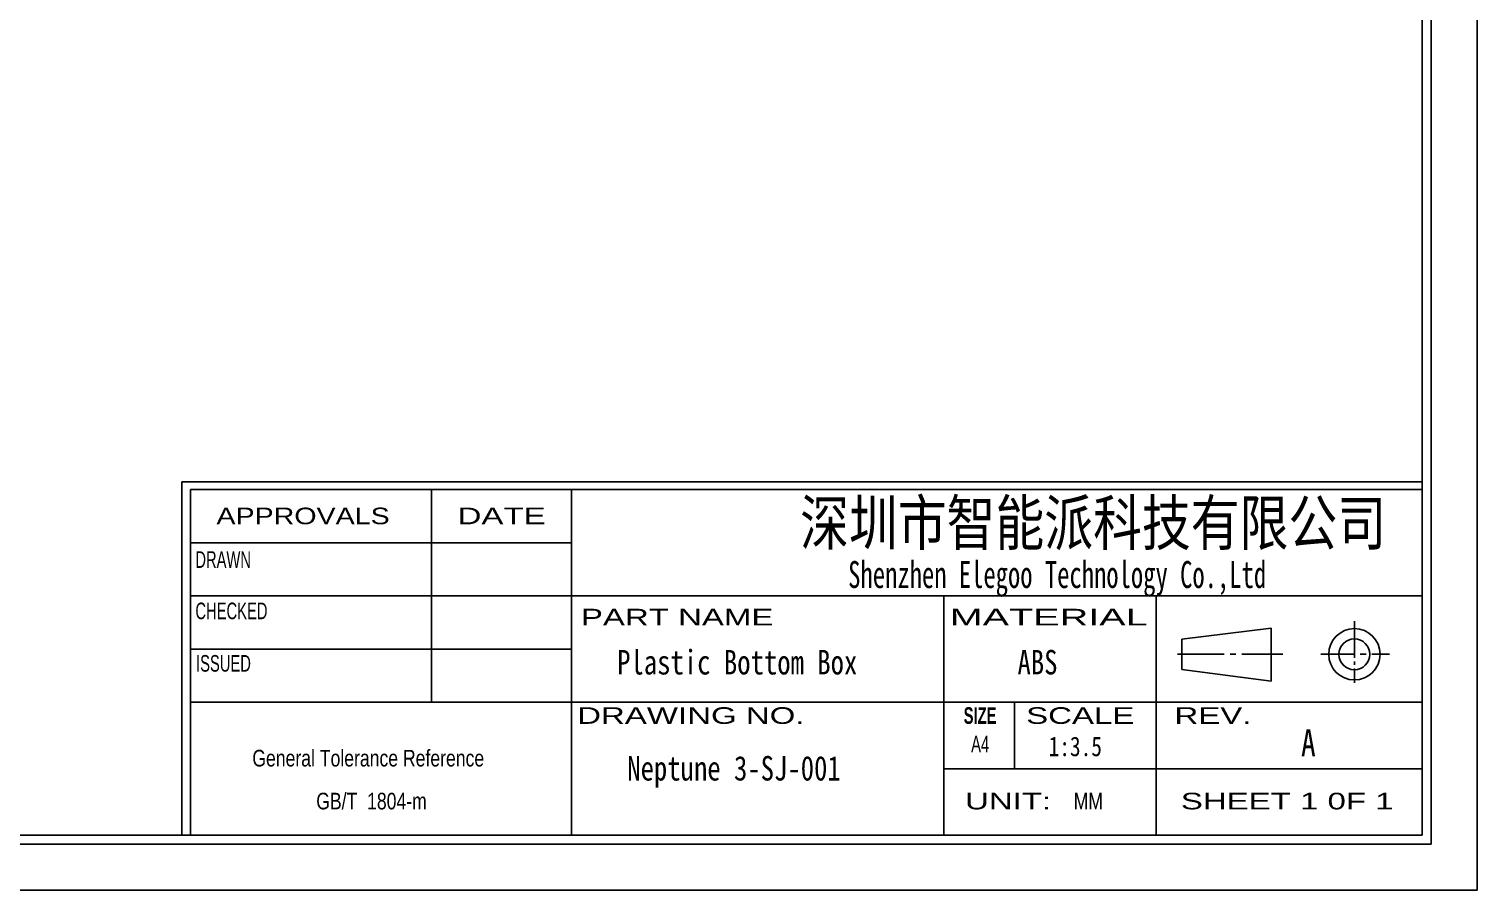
# Model space of a CAD drawing. Header units: millimetres. Extents: x 6 to 1033, y 5 to 730.
# Drawn here: x 486 to 1033, y 5 to 330 of the extents above; entities that cross this region are included whole.
import ezdxf

# ---------------------------------------------------------------- set-up
doc = ezdxf.new("R2010")
doc.units = ezdxf.units.MM
doc.header["$LTSCALE"] = 3.5
doc.layers.add('SLD-0', color=179, linetype='Continuous')
doc.styles.add('SLDTEXTSTYLE1', font='SIMSUN.TTC', dxfattribs={"width": 0.8})
doc.styles.add('SLDTEXTSTYLE10', font='ARIAL.TTF', dxfattribs={"width": 0.7584})
doc.styles.add('SLDTEXTSTYLE11', font='ARIAL.TTF', dxfattribs={"width": 1.2324})
doc.styles.add('SLDTEXTSTYLE12', font='ARIAL.TTF', dxfattribs={"width": 1.7064})
doc.styles.add('SLDTEXTSTYLE13', font='SIMSUN.TTC', dxfattribs={"width": 0.8, "bigfont": 'bigfont'})
doc.styles.add('SLDTEXTSTYLE14', font='SIMKAI.TTF', dxfattribs={"width": 0.67})
doc.styles.add('SLDTEXTSTYLE2', font='SIMFANG.TTF', dxfattribs={"width": 0.8})
doc.styles.add('SLDTEXTSTYLE3', font='SIMSUN.TTC', dxfattribs={"width": 0.8})
doc.styles.add('SLDTEXTSTYLE5', font='ARIAL.TTF', dxfattribs={"width": 0.63516})
doc.styles.add('SLDTEXTSTYLE8', font='ARIALBD.TTF', dxfattribs={"width": 0.63516})
doc.styles.add('SLDTEXTSTYLE9', font='ARIAL.TTF', dxfattribs={"width": 1.422})

# ---------------------------------------------------------------- blocks, each defined once
blk = doc.blocks.new('SW_NOTE_1')
at = {"layer": 'SLD-0', "color": 0, "char_height": 6.2743, "attachment_point": 2, "style": 'SLDTEXTSTYLE10'}
for s, insert in [('General Tolerance Reference ', (45.57, 8.09)), (' GB/T  1804-m', (45.88, -8.12))]:
    blk.add_mtext(s, dxfattribs=dict(at, insert=insert))

msp = doc.modelspace()

# ---------------------------------------------------------------- linework, layer by layer
at = {"layer": 'SLD-0'}
for p, q in [((1032.873, 730.358), (1032.873, 4.528)), ((1012.135, 692.338), (1012.135, 25.266)), ((1012.135, 25.266), (44.362, 25.266)), ((1032.873, 4.528), (5.567, 4.528))]:
    msp.add_line(p, q, dxfattribs=at)
at = {"layer": 'SLD-0', "color": 6, "linetype": 'Continuous'}
for p, q in [((1015.591, 695.795), (1015.591, 21.81)), ((1015.591, 21.81), (40.906, 21.81))]:
    msp.add_line(p, q, dxfattribs=at)
at = {"layer": 'SLD-0', "color": 179, "linetype": 'Continuous'}
for p, q in [((1012.135, 158.653), (543.655, 158.653)), ((543.655, 158.653), (543.655, 25.266)), ((1012.135, 155.771), (547.001, 155.771)), ((547.001, 155.771), (547.001, 25.266)), ((637.983, 155.771), (637.983, 75.461)), ((690.891, 155.771), (690.891, 25.266)), ((690.891, 135.694), (547.001, 135.694)), ((1012.135, 115.616), (547.001, 115.616)), ((831.435, 115.616), (831.435, 25.266)), ((911.746, 25.266), (911.746, 115.616)), ((986.543, 92.223), (986.543, 106.107)), ((921.393, 99.238), (955.108, 103.384)), ((921.393, 87.872), (921.393, 99.238)), ((955.108, 83.461), (955.108, 103.384)), ((690.891, 95.538), (547.001, 95.538)), ((919.75, 93.565), (937.405, 93.565)), ((939.612, 93.565), (941.819, 93.565)), ((944.026, 93.565), (959.475, 93.565)), ((986.543, 93.565), (973.939, 93.565)), ((988.75, 93.565), (990.957, 93.565)), ((993.164, 93.565), (999.784, 93.565)), ((921.393, 87.872), (955.108, 83.461)), ((986.543, 90.882), (986.543, 89.541)), ((986.543, 88.199), (986.543, 82.834)), ((1012.135, 75.461), (547.001, 75.461)), ((858.206, 75.461), (858.206, 50.363)), ((831.435, 50.363), (1012.135, 50.363))]:
    msp.add_line(p, q, dxfattribs=at)
for radius in [9.7, 5.841]:
    msp.add_circle((986.543, 93.565), radius, dxfattribs=at)

# ---------------------------------------------------------------- block references
at = {"layer": 'SLD-0', "color": 179}
msp.add_blockref('SW_NOTE_1', (568.533, 49.388), dxfattribs=at)

# ---------------------------------------------------------------- texts
at = {"layer": 'SLD-0'}
for s, insert, char_height, attachment_point, style in [('\\M+1905B圳\\M+18E73\\M+19271\\M+1945C\\M+19468\\M+189C8\\M+18B5A\\M+1974C\\M+18CC0\\M+18CF6\\M+18E69', (887.865, 151.681), 16.89828, 2, 'SLDTEXTSTYLE13'), ('Plastic Bottom Box', (753.467, 95.219), 9.26042, 2, 'SLDTEXTSTYLE3'), ('ABS', (866.872, 95.219), 9.2604, 2, 'SLDTEXTSTYLE3'), ('A', (966.399, 65.206), 10.186, 1, 'SLDTEXTSTYLE1'), ('Neptune 3-SJ-001', (752.241, 55.153), 9.26042, 2, 'SLDTEXTSTYLE3')]:
    msp.add_mtext(s, dxfattribs=dict(at, insert=insert, char_height=char_height, attachment_point=attachment_point, style=style))
at = {"layer": 'SLD-0', "color": 179, "attachment_point": 2}
for s, insert, char_height, style in [('APPROVALS', (589.493, 148.969), 6.2743, 'SLDTEXTSTYLE11'), ('DATE', (664.474, 148.969), 6.2743, 'SLDTEXTSTYLE9'), ('DRAWN', (559.313, 132.485), 6.2743, 'SLDTEXTSTYLE5'), ('Shenzhen Elegoo Technology Co.,Ltd', (874.294, 128.799), 10.18646, 'SLDTEXTSTYLE14'), ('CHECKED', (562.435, 113.101), 6.2743, 'SLDTEXTSTYLE5'), ('PART NAME', (730.779, 110.759), 6.2743, 'SLDTEXTSTYLE9'), ('MATERIAL', (871.081, 110.759), 6.2743, 'SLDTEXTSTYLE12'), ('ISSUED', (559.429, 93.29), 6.2743, 'SLDTEXTSTYLE5'), ('DRAWING NO.', (735.938, 73.575), 6.27429, 'SLDTEXTSTYLE9'), ('SIZE', (845.176, 73.575), 6.2743, 'SLDTEXTSTYLE8'), ('SCALE', (883.011, 73.575), 6.2743, 'SLDTEXTSTYLE9'), ('REV.', (933.136, 73.575), 6.2743, 'SLDTEXTSTYLE9'), ('A4', (845.214, 62.836), 6.2743, 'SLDTEXTSTYLE5'), ('1:3.5', (881.138, 62.493), 7.4083, 'SLDTEXTSTYLE2'), ('UNIT:', (855.745, 41.267), 6.2743, 'SLDTEXTSTYLE9'), ('MM', (886.063, 41.267), 6.2743, 'SLDTEXTSTYLE10'), ('SHEET 1 0F 1', (961.17, 41.267), 6.27429, 'SLDTEXTSTYLE9')]:
    msp.add_mtext(s, dxfattribs=dict(at, insert=insert, char_height=char_height, style=style))

doc.saveas('drawing.dxf')
